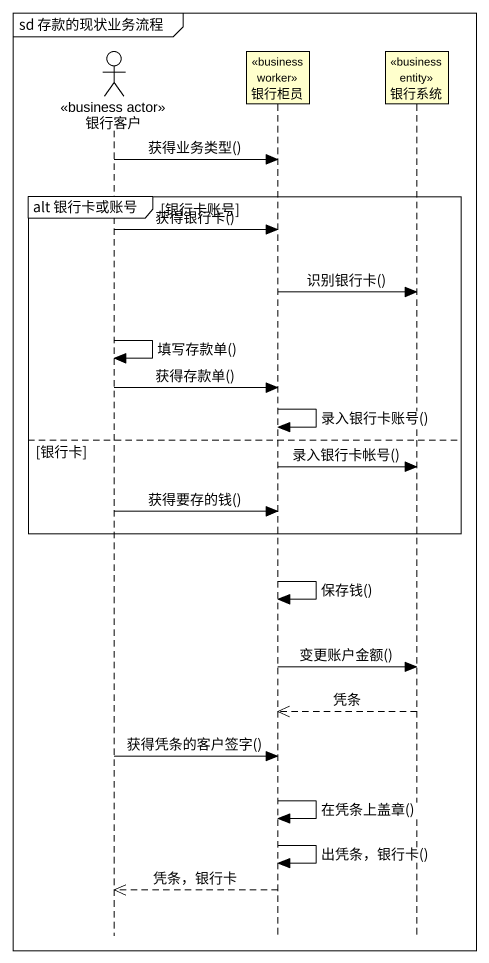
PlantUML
@startuml
mainframe sd 存款的现状业务流程
hide footbox
actor 银行客户 <<business actor>>
participant 银行柜员 <<business worker>>
participant 银行系统 <<business entity>>

银行客户 -> 银行柜员 : 获得业务类型()
group alt 银行卡或账号 [银行卡账号]
  银行客户 -> 银行柜员 : 获得银行卡()
  银行柜员 -> 银行系统 : 识别银行卡()
  银行客户 -> 银行客户 : 填写存款单()
  银行客户 -> 银行柜员 : 获得存款单()
  银行柜员 -> 银行柜员 : 录入银行卡账号()
else 银行卡
  银行柜员 -> 银行系统 : 录入银行卡帐号()
  银行客户 -> 银行柜员 : 获得要存的钱()
end
银行柜员 -> 银行柜员 : 保存钱()
银行柜员 -> 银行系统 : 变更账户金额()
银行系统 -->> 银行柜员 : 凭条
银行客户 -> 银行柜员 : 获得凭条的客户签字()
银行柜员 -> 银行柜员 : 在凭条上盖章()
银行柜员 -> 银行柜员 : 出凭条，银行卡()
银行柜员 -->> 银行客户 : 凭条，银行卡
@enduml
